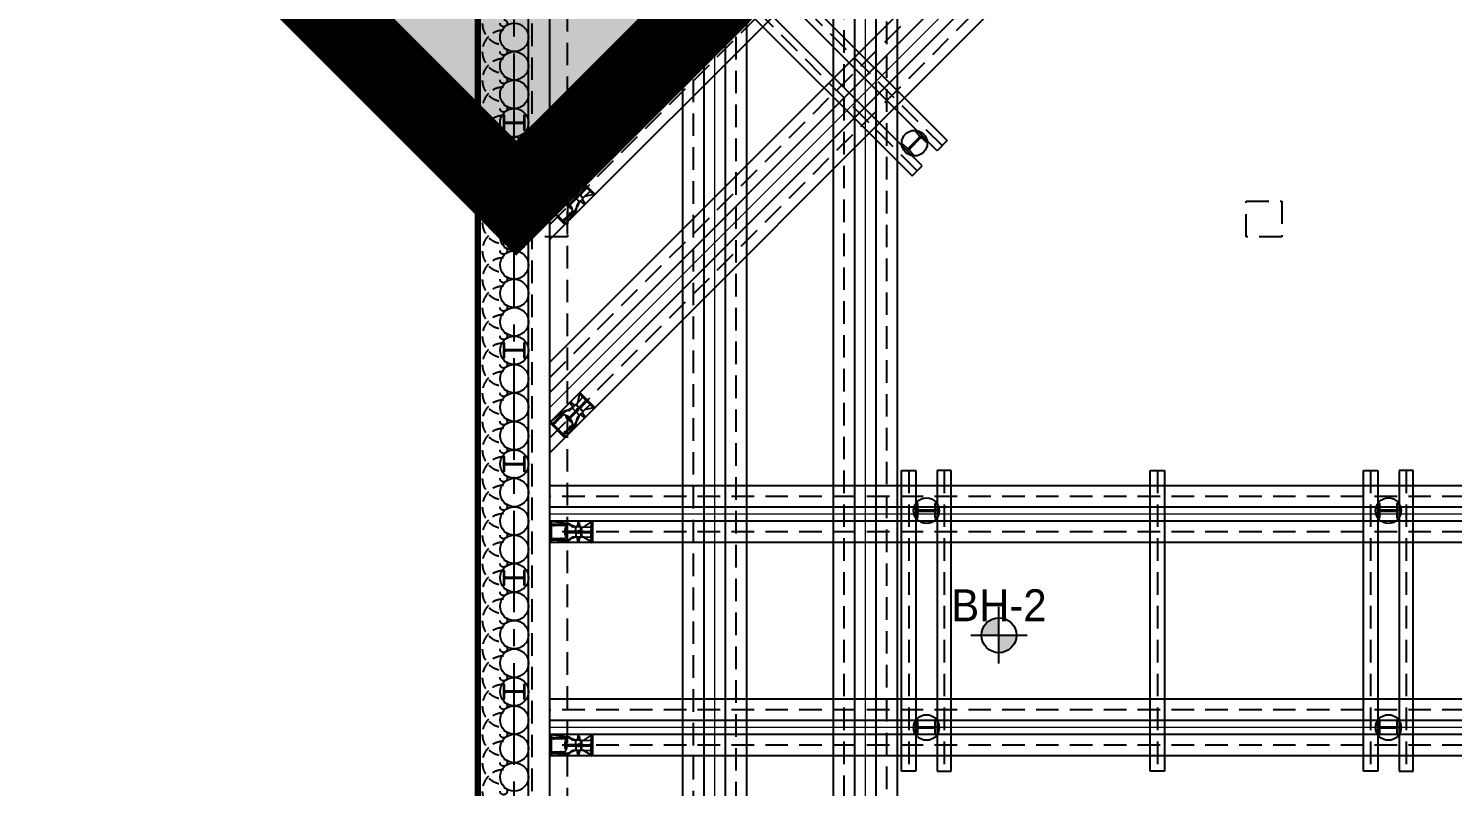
# Model space of a CAD drawing. Header units: millimetres. Extents: x 1073475 to 2890243, y -1340830 to -367733.
# Drawn here: x 2306234 to 2309744, y -379784 to -377917 of the extents above; entities that cross this region are included whole.
import ezdxf
from ezdxf.enums import TextEntityAlignment as Align

# ---------------------------------------------------------------- set-up
doc = ezdxf.new("R2010")
doc.units = ezdxf.units.MM
doc.header["$LTSCALE"] = 50
for name, pattern in [('CENTER2', [28.575, 19.05, -3.175, 3.175, -3.175]), ('DASHED2', [9.525, 6.35, -3.175]), ('HIDDEN', [9.525, 6.35, -3.175]), ('HIDDEN2', [4.7625, 3.175, -1.5875]), ('PHANTOM', [63.5, 31.75, -6.35, 6.35, -6.35, 6.35, -6.35])]:
    doc.linetypes.add(name, pattern=pattern)
doc.layers.add('_0', color=7, linetype='Continuous', lineweight=0)
for name, color, linetype in [('CEN', 1, 'CENTER2'), ('CIP', 1, 'Continuous'), ('H-BEAM', 5, 'Continuous'), ('H-BEAM-상부', 173, 'Continuous'), ('HPILE-300x200', 3, 'Continuous'), ('POST PILE', 6, 'Continuous'), ('SGR', 8, 'Continuous'), ('ST-CEN', 1, 'HIDDEN'), ('ST-CEN(상부 H-BEAM)', 1, 'HIDDEN'), ('ST-CEN(하부 H-BEAM)', 1, 'HIDDEN'), ('STRUT', 3, 'Continuous'), ('WALE-1', 3, 'Continuous'), ('건축', 233, 'HIDDEN'), ('대지경계선', 6, 'PHANTOM'), ('유압JACK', 2, 'Continuous'), ('주상도', 7, 'Continuous'), ('현황레벨', 7, 'Continuous')]:
    doc.layers.add(name, color=color, linetype=linetype)
doc.styles.add('돋움', font='')
doc.styles.get('돋움').set_extended_font_data('Dotum')

# ---------------------------------------------------------------- blocks, each defined once
blk = doc.blocks.new('계측평면')
at = {"layer": '대지경계선', "const_width": 60}
for points in [[(-5833, -5158), (-176, 499), (26245, 499), (26245, -35090), (1238, -35090), (-5833, -28019), (-5833, -5158)], [(26247, -35088), (1240, -35088), (-5831, -28017), (-5831, -5156), (-174, 501), (26247, 501)]]:
    blk.add_lwpolyline(points, dxfattribs=at)
blk = doc.blocks.new('A$C1D3235D9')
at = {"layer": 'SGR', "linetype": 'HIDDEN2'}
blk.add_circle((0, 0), 50, dxfattribs=at)
blk.add_arc((0, 0), 300, 0, 180, dxfattribs=at)
blk = doc.blocks.new('A$C59AB4A79')
at = {"layer": '주상도'}
h = blk.add_hatch(color=251, dxfattribs=at)
h.paths.add_polyline_path([(-11030, -12906, 0.414214), (-11276, -13152), (-11030, -13152)])
h.paths.add_polyline_path([(-11030, -13152), (-11030, -13399, 0.414214), (-10783, -13152)])
at = {"layer": '_0', "color": 251}
for p, q in [((-17350, -9950), (-3550, 3850)), ((-17350, -6950), (-6550, 3850)), ((-12913, 3275), (-12913, -27775)), ((-15034, 1154), (-15034, -25654)), ((13623, -11450), (-17350, -11450)), ((13623, -14450), (-17350, -14450))]:
    blk.add_line(p, q, dxfattribs=at)
at = {"layer": 'CEN', "color": 251, "ltscale": 1.5}
blk.add_line((-17850, -23545), (-17850, -955), dxfattribs=at)
at = {"layer": 'CIP', "color": 251}
for centre in [(-17850, -4745), (-17850, -5145), (-17850, -5545), (-17850, -5945), (-17850, -6345), (-17850, -6745), (-17850, -7145), (-17850, -7545), (-17850, -7945), (-17850, -8345), (-17850, -8745), (-17850, -9145), (-17850, -9545), (-17850, -9945), (-17850, -10345), (-17850, -10745), (-17850, -11145), (-17850, -11545), (-17850, -11945), (-17850, -12345), (-17850, -12745), (-17850, -13145), (-17850, -13545), (-17850, -13945), (-17850, -14345), (-17850, -14745), (-17850, -15145)]:
    blk.add_circle(centre, 200, dxfattribs=at)
at = {"layer": 'H-BEAM', "color": 251}
for p, q in [((-17071, -883), (-11758, -6197)), ((-11900, -6338), (-17213, -1025)), ((-12112, -6550), (-17350, -1312)), ((-17350, -1595), (-12253, -6692)), ((-11758, -6197), (-11900, -6338)), ((-12253, -6692), (-12112, -6550)), ((-12400, -15064), (-12400, -10836)), ((-12400, -10836), (-12200, -10836)), ((-12200, -10836), (-12200, -15064)), ((-11900, -10836), (-11900, -15064)), ((-11700, -10836), (-11900, -10836)), ((-11700, -15064), (-11700, -10836)), ((-5900, -15064), (-5900, -10836)), ((-5900, -10836), (-5700, -10836)), ((-5700, -10836), (-5700, -15064)), ((-5400, -10836), (-5400, -15064)), ((-5200, -10836), (-5400, -10836)), ((-5200, -15064), (-5200, -10836)), ((-12200, -15064), (-12400, -15064)), ((-11900, -15064), (-11700, -15064)), ((-5700, -15064), (-5900, -15064)), ((-5400, -15064), (-5200, -15064))]:
    blk.add_line(p, q, dxfattribs=at)
at = {"layer": 'H-BEAM-상부', "color": 251}
for p, q in [((-8900, -15064), (-8900, -10836)), ((-8900, -10836), (-8700, -10836)), ((-8700, -10836), (-8700, -15064)), ((-8700, -15064), (-8900, -15064))]:
    blk.add_line(p, q, dxfattribs=at)
at = {"layer": 'HPILE-300x200', "color": 251}
for p, q in [((-17700, -5945), (-18000, -5945)), ((-17700, -7545), (-18000, -7545)), ((-17700, -9145), (-18000, -9145)), ((-17700, -10745), (-18000, -10745)), ((-17700, -12345), (-18000, -12345)), ((-17700, -13945), (-18000, -13945))]:
    blk.add_line(p, q, dxfattribs=at)
for points in [[(-18000, -6045), (-17986, -6045), (-17986, -5969, -0.414214), (-17966, -5949), (-17734, -5949, -0.414214), (-17714, -5969), (-17714, -6045), (-17700, -6045), (-17700, -5845), (-17714, -5845), (-17714, -5920, -0.414214), (-17734, -5940), (-17966, -5940, -0.414214), (-17986, -5920), (-17986, -5845), (-18000, -5845)], [(-18000, -7645), (-17986, -7645), (-17986, -7569, -0.414214), (-17966, -7549), (-17734, -7549, -0.414214), (-17714, -7569), (-17714, -7645), (-17700, -7645), (-17700, -7445), (-17714, -7445), (-17714, -7520, -0.414214), (-17734, -7540), (-17966, -7540, -0.414214), (-17986, -7520), (-17986, -7445), (-18000, -7445)], [(-18000, -9245), (-17986, -9245), (-17986, -9169, -0.414214), (-17966, -9149), (-17734, -9149, -0.414214), (-17714, -9169), (-17714, -9245), (-17700, -9245), (-17700, -9045), (-17714, -9045), (-17714, -9120, -0.414214), (-17734, -9140), (-17966, -9140, -0.414214), (-17986, -9120), (-17986, -9045), (-18000, -9045)], [(-18000, -10845), (-17986, -10845), (-17986, -10769, -0.414214), (-17966, -10749), (-17734, -10749, -0.414214), (-17714, -10769), (-17714, -10845), (-17700, -10845), (-17700, -10645), (-17714, -10645), (-17714, -10720, -0.414214), (-17734, -10740), (-17966, -10740, -0.414214), (-17986, -10720), (-17986, -10645), (-18000, -10645)], [(-18000, -12445), (-17986, -12445), (-17986, -12369, -0.414214), (-17966, -12349), (-17734, -12349, -0.414214), (-17714, -12369), (-17714, -12445), (-17700, -12445), (-17700, -12245), (-17714, -12245), (-17714, -12320, -0.414214), (-17734, -12340), (-17966, -12340, -0.414214), (-17986, -12320), (-17986, -12245), (-18000, -12245)], [(-18000, -14045), (-17986, -14045), (-17986, -13969, -0.414214), (-17966, -13949), (-17734, -13949, -0.414214), (-17714, -13969), (-17714, -14045), (-17700, -14045), (-17700, -13845), (-17714, -13845), (-17714, -13920, -0.414214), (-17734, -13940), (-17966, -13940, -0.414214), (-17986, -13920), (-17986, -13845), (-18000, -13845)]]:
    blk.add_lwpolyline(points, format="xyb", close=True, dxfattribs=at)
at = {"layer": 'POST PILE', "color": 251}
for p, q in [((-12112, -6126), (-12324, -6338)), ((-11900, -11400), (-12200, -11400)), ((-5400, -11400), (-5700, -11400)), ((-11900, -14450), (-12200, -14450)), ((-5400, -14450), (-5700, -14450))]:
    blk.add_line(p, q, dxfattribs=at)
for points in [[(-12395, -6267), (-12377, -6250), (-12327, -6300, 0.414214), (-12299, -6300), (-12150, -6151, 0.414214), (-12150, -6123), (-12200, -6073), (-12182, -6055), (-12041, -6197), (-12059, -6214), (-12109, -6164, 0.414214), (-12137, -6164), (-12285, -6313, 0.414214), (-12285, -6341), (-12235, -6391), (-12253, -6409)], [(-12200, -11300), (-12175, -11300), (-12175, -11371, 0.414214), (-12155, -11391), (-11945, -11391, 0.414214), (-11925, -11371), (-11925, -11300), (-11900, -11300), (-11900, -11500), (-11925, -11500), (-11925, -11430, 0.414214), (-11945, -11410), (-12155, -11410, 0.414214), (-12175, -11430), (-12175, -11500), (-12200, -11500)], [(-5700, -11300), (-5675, -11300), (-5675, -11371, 0.414214), (-5655, -11391), (-5445, -11391, 0.414214), (-5425, -11371), (-5425, -11300), (-5400, -11300), (-5400, -11500), (-5425, -11500), (-5425, -11430, 0.414214), (-5445, -11410), (-5655, -11410, 0.414214), (-5675, -11430), (-5675, -11500), (-5700, -11500)], [(-12200, -14350), (-12175, -14350), (-12175, -14421, 0.414214), (-12155, -14441), (-11945, -14441, 0.414214), (-11925, -14421), (-11925, -14350), (-11900, -14350), (-11900, -14550), (-11925, -14550), (-11925, -14480, 0.414214), (-11945, -14460), (-12155, -14460, 0.414214), (-12175, -14480), (-12175, -14550), (-12200, -14550)], [(-5700, -14350), (-5675, -14350), (-5675, -14421, 0.414214), (-5655, -14441), (-5445, -14441, 0.414214), (-5425, -14421), (-5425, -14350), (-5400, -14350), (-5400, -14550), (-5425, -14550), (-5425, -14480, 0.414214), (-5445, -14460), (-5655, -14460, 0.414214), (-5675, -14480), (-5675, -14550), (-5700, -14550)]]:
    blk.add_lwpolyline(points, format="xyb", close=True, dxfattribs=at)
for centre in [(-12218, -6232), (-12050, -11400), (-5550, -11400), (-12050, -14450), (-5550, -14450)]:
    blk.add_circle(centre, 180, dxfattribs=at)
at = {"layer": 'ST-CEN', "color": 251}
for p, q in [((-17350, -10374), (-3126, 3850)), ((-17350, -9526), (-3974, 3850)), ((-17350, -7374), (-6126, 3850)), ((-17350, -6526), (-6974, 3850)), ((-12613, 3575), (-12613, -28075)), ((-13213, 2975), (-13213, -27475)), ((-14734, 1454), (-14734, -25954)), ((-15334, 854), (-15334, -25354)), ((13623, -11200), (-17350, -11200)), ((13623, -11700), (-17350, -11700)), ((13623, -14200), (-17350, -14200)), ((13623, -14700), (-17350, -14700))]:
    blk.add_line(p, q, dxfattribs=at)
at = {"layer": 'ST-CEN(상부 H-BEAM)', "color": 251}
blk.add_line((-8800, -10836), (-8800, -15064), dxfattribs=at)
at = {"layer": 'ST-CEN(하부 H-BEAM)', "color": 251}
for p, q in [((-11829, -6267), (-17142, -954)), ((-12182, -6621), (-17350, -1453)), ((-12300, -10836), (-12300, -15064)), ((-11800, -10836), (-11800, -15064)), ((-5800, -10836), (-5800, -15064)), ((-5300, -10836), (-5300, -15064))]:
    blk.add_line(p, q, dxfattribs=at)
at = {"layer": 'STRUT', "color": 251}
for p, q in [((-17350, -10162), (-3338, 3850)), ((-17350, -10586), (-2914, 3850)), ((-17350, -9738), (-3762, 3850)), ((-17350, -9314), (-4186, 3850)), ((-17350, -7162), (-6338, 3850)), ((-17350, -7586), (-5914, 3850)), ((-17350, -6738), (-6762, 3850)), ((-17350, -6314), (-7186, 3850)), ((-12463, 3725), (-12463, -28225)), ((-12763, 3425), (-12763, -27925)), ((-13063, 3125), (-13063, -27625)), ((-13363, 2825), (-13363, -27325)), ((-14584, 1604), (-14584, -26104)), ((-14884, 1304), (-14884, -25804)), ((-15184, 1004), (-15184, -25504)), ((-15484, 704), (-15484, -25204)), ((13623, -11050), (-17350, -11050)), ((13623, -11350), (-17350, -11350)), ((13623, -11550), (-17350, -11550)), ((13623, -11850), (-17350, -11850)), ((13623, -14050), (-17350, -14050)), ((13623, -14350), (-17350, -14350)), ((13623, -14550), (-17350, -14550)), ((13623, -14850), (-17350, -14850))]:
    blk.add_line(p, q, dxfattribs=at)
at = {"layer": 'WALE-1', "color": 251}
for p, q in [((-17650, -23462), (-17650, -1038)), ((-17350, -23338), (-17350, -1162))]:
    blk.add_line(p, q, dxfattribs=at)
at = {"layer": '건축', "color": 251}
for p, q in [((-18378, -23669), (-18378, -808)), ((-17600, -23441), (-17600, -1059)), ((-17100, -23234), (-17100, -1266)), ((-17600, -7550), (-17600, -7050)), ((-17600, -7050), (-17100, -7050)), ((-17100, -7050), (-17100, -7550)), ((-7550, -7550), (-7550, -7050)), ((-7550, -7050), (-7050, -7050)), ((-7050, -7050), (-7050, -7550)), ((-17100, -7550), (-17600, -7550)), ((-7050, -7550), (-7550, -7550))]:
    blk.add_line(p, q, dxfattribs=at)
at = {"layer": '대지경계선', "const_width": 60}
blk.add_lwpolyline([(13700, -30740), (-11307, -30740), (-18378, -23669), (-18378, -808), (-12721, 4849), (13700, 4849)], dxfattribs=at)
at = {"layer": '유압JACK', "color": 251}
for p, q in [((-16932, -6757), (-16959, -6887)), ((-16926, -6738), (-16935, -6747)), ((-16935, -6754), (-16895, -6794)), ((-16935, -6754), (-16832, -6857)), ((-16935, -6754), (-16850, -6839)), ((-16926, -6738), (-16714, -6950)), ((-16714, -6950), (-16926, -6738)), ((-17039, -6960), (-17103, -6991)), ((-17081, -6991), (-17098, -6991)), ((-17075, -7087), (-16995, -7007)), ((-17035, -6957), (-17064, -6985)), ((-17060, -6897), (-17030, -6932)), ((-17046, -6882), (-17010, -6912)), ((-16995, -6996), (-17035, -6957)), ((-16990, -6912), (-17032, -6954)), ((-17031, -6952), (-17032, -6954)), ((-17031, -6953), (-17032, -6954)), ((-16984, -7008), (-17032, -6960)), ((-16995, -6996), (-16932, -7059)), ((-16988, -6910), (-16990, -6912)), ((-16984, -7008), (-16935, -7056)), ((-16934, -6958), (-16983, -6910)), ((-16974, -6903), (-16894, -6815)), ((-16930, -6954), (-16973, -6911)), ((-16969, -6915), (-16973, -6919)), ((-16973, -6919), (-16895, -6998)), ((-16967, -6917), (-16971, -6921)), ((-16969, -6915), (-16891, -6993)), ((-16934, -6958), (-16886, -7007)), ((-16930, -6954), (-16887, -6998)), ((-16911, -6924), (-16850, -6860)), ((-16900, -6935), (-16836, -6874)), ((-16893, -6991), (-16897, -6996)), ((-16891, -6993), (-16895, -6998)), ((-16886, -7013), (-16887, -7014)), ((-16878, -6998), (-16790, -6919)), ((-16733, -6956), (-16862, -6983)), ((-16730, -6959), (-16840, -6849)), ((-16730, -6959), (-16815, -6874)), ((-16730, -6959), (-16770, -6919)), ((-16714, -6950), (-16723, -6959)), ((-17341, -7153), (-17350, -7162)), ((-17350, -7162), (-17138, -7374)), ((-17341, -7153), (-17166, -7015)), ((-17334, -7153), (-17320, -7167)), ((-17298, -7167), (-17149, -7018)), ((-17296, -7187), (-17169, -7061)), ((-17296, -7191), (-17167, -7320)), ((-17276, -7168), (-17274, -7171)), ((-17274, -7171), (-17263, -7160)), ((-17266, -7157), (-17263, -7160)), ((-17202, -7094), (-17199, -7096)), ((-17189, -7086), (-17199, -7096)), ((-17192, -7083), (-17189, -7086)), ((-17163, -7320), (-17036, -7194)), ((-17143, -7323), (-16994, -7173)), ((-17125, -7068), (-17129, -7071)), ((-17129, -7071), (-17047, -7152)), ((-17129, -7365), (-16990, -7190)), ((-17123, -7081), (-17127, -7084)), ((-17127, -7084), (-17060, -7151)), ((-17125, -7068), (-17044, -7149)), ((-17123, -7081), (-17058, -7146)), ((-17119, -7080), (-17122, -7082)), ((-17115, -7066), (-17121, -7071)), ((-17121, -7071), (-17051, -7142)), ((-17118, -7075), (-17121, -7078)), ((-17117, -7075), (-17121, -7079)), ((-17121, -7079), (-17056, -7144)), ((-17113, -7067), (-17119, -7073)), ((-17062, -7213), (-17072, -7224)), ((-17067, -7079), (-17055, -7092)), ((-17063, -7100), (-16983, -7020)), ((-17059, -7216), (-17062, -7213)), ((-17057, -7147), (-17060, -7151)), ((-17056, -7144), (-17058, -7146)), ((-17058, -7146), (-17057, -7147)), ((-17056, -7144), (-17054, -7145)), ((-17051, -7142), (-17054, -7145)), ((-17051, -7142), (-17054, -7145)), ((-17051, -7142), (-17054, -7145)), ((-17051, -7142), (-17047, -7145)), ((-17043, -7137), (-17049, -7143)), ((-17041, -7140), (-17047, -7145)), ((-17044, -7149), (-17047, -7152)), ((-17009, -7020), (-16996, -7033)), ((-16936, -7063), (-16967, -7127)), ((-16967, -7105), (-16967, -7122)), ((-16932, -7059), (-16961, -7088)), ((-16887, -7014), (-16930, -7056)), ((-16928, -7055), (-16930, -7056)), ((-16929, -7056), (-16930, -7056)), ((-16872, -7084), (-16908, -7054)), ((-16858, -7070), (-16888, -7034)), ((-17146, -7298), (-17136, -7287)), ((-17144, -7301), (-17146, -7298)), ((-17129, -7358), (-17143, -7344)), ((-17129, -7365), (-17138, -7374)), ((-17133, -7290), (-17136, -7287)), ((-17069, -7226), (-17072, -7224)), ((-16974, -9903), (-16894, -9815)), ((-16932, -9757), (-16959, -9887)), ((-16926, -9738), (-16935, -9747)), ((-16935, -9754), (-16895, -9794)), ((-16935, -9754), (-16832, -9857)), ((-16935, -9754), (-16850, -9839)), ((-16926, -9738), (-16714, -9950)), ((-16714, -9950), (-16926, -9738)), ((-17341, -10153), (-17166, -10015)), ((-17298, -10167), (-17149, -10018)), ((-17039, -9960), (-17103, -9991)), ((-17081, -9991), (-17098, -9991)), ((-17075, -10087), (-16995, -10007)), ((-17035, -9957), (-17064, -9985)), ((-17060, -9897), (-17030, -9932)), ((-17046, -9882), (-17010, -9912)), ((-16995, -9996), (-17035, -9957)), ((-16990, -9912), (-17032, -9954)), ((-17031, -9952), (-17032, -9954)), ((-17031, -9953), (-17032, -9954)), ((-16984, -10008), (-17032, -9960)), ((-16995, -9996), (-16932, -10059)), ((-16988, -9910), (-16990, -9912)), ((-16984, -10008), (-16935, -10056)), ((-16934, -9958), (-16983, -9910)), ((-16930, -9954), (-16973, -9911)), ((-16969, -9915), (-16973, -9919)), ((-16973, -9919), (-16895, -9998)), ((-16967, -9917), (-16971, -9921)), ((-16969, -9915), (-16891, -9993)), ((-16934, -9958), (-16886, -10007)), ((-16930, -9954), (-16887, -9998)), ((-16887, -10014), (-16930, -10056)), ((-16911, -9924), (-16850, -9860)), ((-16900, -9935), (-16836, -9874)), ((-16893, -9991), (-16897, -9996)), ((-16891, -9993), (-16895, -9998)), ((-16886, -10013), (-16887, -10014)), ((-16878, -9998), (-16790, -9919)), ((-16733, -9956), (-16862, -9983)), ((-16730, -9959), (-16840, -9849)), ((-16730, -9959), (-16815, -9874)), ((-16730, -9959), (-16770, -9919)), ((-16714, -9950), (-16723, -9959)), ((-17341, -10153), (-17350, -10162)), ((-17350, -10162), (-17138, -10374)), ((-17334, -10153), (-17320, -10167)), ((-17296, -10187), (-17169, -10061)), ((-17296, -10191), (-17167, -10320)), ((-17276, -10168), (-17274, -10171)), ((-17274, -10171), (-17263, -10160)), ((-17266, -10157), (-17263, -10160)), ((-17202, -10094), (-17199, -10096)), ((-17189, -10086), (-17199, -10096)), ((-17192, -10083), (-17189, -10086)), ((-17163, -10320), (-17036, -10194)), ((-17143, -10323), (-16994, -10173)), ((-17125, -10068), (-17129, -10071)), ((-17129, -10071), (-17047, -10152)), ((-17129, -10365), (-16990, -10190)), ((-17123, -10081), (-17127, -10084)), ((-17127, -10084), (-17060, -10151)), ((-17125, -10068), (-17044, -10149)), ((-17123, -10081), (-17058, -10146)), ((-17119, -10080), (-17122, -10082)), ((-17115, -10066), (-17121, -10071)), ((-17121, -10071), (-17051, -10142)), ((-17118, -10075), (-17121, -10078)), ((-17117, -10075), (-17121, -10079)), ((-17121, -10079), (-17056, -10144)), ((-17113, -10067), (-17119, -10073)), ((-17062, -10213), (-17072, -10224)), ((-17067, -10079), (-17055, -10092)), ((-17063, -10100), (-16983, -10020)), ((-17059, -10216), (-17062, -10213)), ((-17057, -10147), (-17060, -10151)), ((-17056, -10144), (-17058, -10146)), ((-17058, -10146), (-17057, -10147)), ((-17056, -10144), (-17054, -10145)), ((-17051, -10142), (-17054, -10145)), ((-17051, -10142), (-17054, -10145)), ((-17051, -10142), (-17054, -10145)), ((-17051, -10142), (-17047, -10145)), ((-17043, -10137), (-17049, -10143)), ((-17041, -10140), (-17047, -10145)), ((-17044, -10149), (-17047, -10152)), ((-17009, -10020), (-16996, -10033)), ((-16936, -10063), (-16967, -10127)), ((-16967, -10105), (-16967, -10122)), ((-16932, -10059), (-16961, -10088)), ((-16928, -10055), (-16930, -10056)), ((-16929, -10056), (-16930, -10056)), ((-16872, -10084), (-16908, -10054)), ((-16858, -10070), (-16888, -10034)), ((-17146, -10298), (-17136, -10287)), ((-17144, -10301), (-17146, -10298)), ((-17129, -10358), (-17143, -10344)), ((-17129, -10365), (-17138, -10374)), ((-17133, -10290), (-17136, -10287)), ((-17069, -10226), (-17072, -10224)), ((-17337, -11550), (-17350, -11550)), ((-17350, -11550), (-17350, -11850)), ((-17337, -11550), (-17116, -11576)), ((-17332, -11555), (-17332, -11575)), ((-17332, -11609), (-17332, -11791)), ((-17329, -11606), (-17151, -11606)), ((-17317, -11590), (-17106, -11590)), ((-17302, -11606), (-17302, -11610)), ((-17302, -11610), (-17287, -11610)), ((-17287, -11606), (-17287, -11610)), ((-17197, -11606), (-17197, -11610)), ((-17182, -11610), (-17197, -11610)), ((-17182, -11606), (-17182, -11610)), ((-16987, -11628), (-17054, -11604)), ((-17039, -11620), (-17051, -11607)), ((-16957, -11568), (-16961, -11614)), ((-16937, -11568), (-16933, -11614)), ((-16768, -11559), (-16879, -11632)), ((-16768, -11555), (-16768, -11612)), ((-16768, -11555), (-16768, -11700)), ((-16768, -11555), (-16768, -11675)), ((-16750, -11550), (-16763, -11550)), ((-16750, -11550), (-16750, -11850)), ((-16750, -11850), (-16750, -11550)), ((-17329, -11794), (-17151, -11794)), ((-17317, -11810), (-17106, -11810)), ((-17302, -11794), (-17302, -11790)), ((-17302, -11790), (-17287, -11790)), ((-17287, -11794), (-17287, -11790)), ((-17182, -11790), (-17197, -11790)), ((-17197, -11794), (-17197, -11790)), ((-17182, -11794), (-17182, -11790)), ((-17132, -11653), (-17137, -11653)), ((-17137, -11653), (-17137, -11747)), ((-17132, -11747), (-17137, -11747)), ((-17132, -11653), (-17132, -11745)), ((-17129, -11655), (-17132, -11655)), ((-17132, -11745), (-17132, -11747)), ((-17129, -11745), (-17132, -11745)), ((-17124, -11642), (-17129, -11642)), ((-17129, -11642), (-17129, -11757)), ((-17124, -11652), (-17129, -11652)), ((-17124, -11653), (-17129, -11653)), ((-17129, -11653), (-17129, -11745)), ((-17129, -11745), (-17129, -11747)), ((-17124, -11747), (-17129, -11747)), ((-17124, -11747), (-17129, -11747)), ((-17124, -11747), (-17129, -11747)), ((-17124, -11757), (-17129, -11757)), ((-17124, -11642), (-17124, -11757)), ((-17116, -11648), (-17124, -11648)), ((-17124, -11648), (-17124, -11747)), ((-17115, -11651), (-17124, -11651)), ((-17124, -11747), (-17124, -11752)), ((-17115, -11749), (-17124, -11749)), ((-17116, -11752), (-17124, -11752)), ((-17103, -11691), (-16990, -11691)), ((-17103, -11709), (-16990, -11709)), ((-17091, -11691), (-17091, -11709)), ((-16987, -11773), (-17054, -11796)), ((-17039, -11780), (-17051, -11793)), ((-16982, -11628), (-17023, -11628)), ((-16982, -11773), (-17023, -11773)), ((-17009, -11691), (-17009, -11709)), ((-16982, -11684), (-16982, -11628)), ((-16982, -11700), (-16982, -11632)), ((-16982, -11684), (-16982, -11773)), ((-16982, -11700), (-16982, -11769)), ((-16977, -11628), (-16978, -11628)), ((-16918, -11628), (-16978, -11628)), ((-16976, -11628), (-16978, -11628)), ((-16918, -11773), (-16978, -11773)), ((-16977, -11773), (-16978, -11773)), ((-16976, -11773), (-16978, -11773)), ((-16957, -11833), (-16961, -11786)), ((-16937, -11833), (-16933, -11786)), ((-16916, -11628), (-16918, -11628)), ((-16916, -11773), (-16918, -11773)), ((-16912, -11700), (-16912, -11632)), ((-16906, -11645), (-16912, -11645)), ((-16912, -11645), (-16912, -11755)), ((-16906, -11648), (-16912, -11648)), ((-16912, -11700), (-16912, -11769)), ((-16906, -11752), (-16912, -11752)), ((-16906, -11755), (-16912, -11755)), ((-16906, -11700), (-16906, -11639)), ((-16906, -11645), (-16906, -11755)), ((-16906, -11700), (-16906, -11761)), ((-16900, -11633), (-16782, -11627)), ((-16900, -11767), (-16782, -11773)), ((-16768, -11841), (-16879, -11768)), ((-16871, -11692), (-16783, -11690)), ((-16871, -11708), (-16783, -11710)), ((-16768, -11845), (-16768, -11689)), ((-16768, -11845), (-16768, -11725)), ((-16768, -11845), (-16768, -11788)), ((-17337, -11850), (-17350, -11850)), ((-17337, -11850), (-17116, -11824)), ((-17332, -11845), (-17332, -11825)), ((-16750, -11850), (-16763, -11850)), ((-17337, -14550), (-17350, -14550)), ((-17350, -14550), (-17350, -14850)), ((-17337, -14550), (-17116, -14576)), ((-17332, -14555), (-17332, -14575)), ((-17332, -14609), (-17332, -14791)), ((-17329, -14606), (-17151, -14606)), ((-17317, -14590), (-17106, -14590)), ((-17302, -14606), (-17302, -14610)), ((-17302, -14610), (-17287, -14610)), ((-17287, -14606), (-17287, -14610)), ((-17197, -14606), (-17197, -14610)), ((-17182, -14610), (-17197, -14610)), ((-17182, -14606), (-17182, -14610)), ((-16987, -14628), (-17054, -14604)), ((-17039, -14620), (-17051, -14607)), ((-16982, -14628), (-17023, -14628)), ((-16982, -14683), (-16982, -14628)), ((-16977, -14628), (-16978, -14628)), ((-16918, -14628), (-16978, -14628)), ((-16976, -14628), (-16978, -14628)), ((-16957, -14567), (-16961, -14614)), ((-16937, -14567), (-16933, -14614)), ((-16916, -14628), (-16918, -14628)), ((-16900, -14633), (-16782, -14627)), ((-16768, -14559), (-16879, -14632)), ((-16768, -14555), (-16768, -14612)), ((-16768, -14555), (-16768, -14700)), ((-16768, -14555), (-16768, -14675)), ((-16750, -14550), (-16763, -14550)), ((-16750, -14550), (-16750, -14850)), ((-16750, -14850), (-16750, -14550)), ((-17337, -14850), (-17116, -14824)), ((-17332, -14845), (-17332, -14825)), ((-17329, -14794), (-17151, -14794)), ((-17317, -14810), (-17106, -14810)), ((-17302, -14794), (-17302, -14790)), ((-17302, -14790), (-17287, -14790)), ((-17287, -14794), (-17287, -14790)), ((-17182, -14790), (-17197, -14790)), ((-17197, -14794), (-17197, -14790)), ((-17182, -14794), (-17182, -14790)), ((-17132, -14653), (-17137, -14653)), ((-17137, -14653), (-17137, -14747)), ((-17132, -14747), (-17137, -14747)), ((-17132, -14653), (-17132, -14745)), ((-17129, -14655), (-17132, -14655)), ((-17132, -14745), (-17132, -14747)), ((-17129, -14745), (-17132, -14745)), ((-17124, -14642), (-17129, -14642)), ((-17129, -14642), (-17129, -14757)), ((-17124, -14652), (-17129, -14652)), ((-17124, -14653), (-17129, -14653)), ((-17129, -14653), (-17129, -14745)), ((-17129, -14745), (-17129, -14747)), ((-17124, -14747), (-17129, -14747)), ((-17124, -14747), (-17129, -14747)), ((-17124, -14747), (-17129, -14747)), ((-17124, -14757), (-17129, -14757)), ((-17124, -14642), (-17124, -14757)), ((-17116, -14648), (-17124, -14648)), ((-17124, -14648), (-17124, -14747)), ((-17115, -14651), (-17124, -14651)), ((-17124, -14747), (-17124, -14752)), ((-17115, -14749), (-17124, -14749)), ((-17116, -14752), (-17124, -14752)), ((-17103, -14691), (-16990, -14691)), ((-17103, -14709), (-16990, -14709)), ((-17091, -14691), (-17091, -14709)), ((-16987, -14772), (-17054, -14796)), ((-17039, -14780), (-17051, -14793)), ((-16982, -14772), (-17023, -14772)), ((-17009, -14691), (-17009, -14709)), ((-16982, -14700), (-16982, -14631)), ((-16982, -14683), (-16982, -14772)), ((-16982, -14700), (-16982, -14768)), ((-16918, -14772), (-16978, -14772)), ((-16977, -14772), (-16978, -14772)), ((-16976, -14772), (-16978, -14772)), ((-16957, -14832), (-16961, -14786)), ((-16937, -14832), (-16933, -14786)), ((-16916, -14772), (-16918, -14772)), ((-16912, -14700), (-16912, -14631)), ((-16906, -14645), (-16912, -14645)), ((-16912, -14645), (-16912, -14755)), ((-16906, -14648), (-16912, -14648)), ((-16912, -14700), (-16912, -14768)), ((-16906, -14752), (-16912, -14752)), ((-16906, -14755), (-16912, -14755)), ((-16906, -14700), (-16906, -14639)), ((-16906, -14645), (-16906, -14755)), ((-16906, -14700), (-16906, -14761)), ((-16900, -14767), (-16782, -14773)), ((-16768, -14841), (-16879, -14768)), ((-16871, -14692), (-16783, -14690)), ((-16871, -14708), (-16783, -14710)), ((-16768, -14845), (-16768, -14689)), ((-16768, -14845), (-16768, -14725)), ((-16768, -14845), (-16768, -14788)), ((-17337, -14850), (-17350, -14850)), ((-16750, -14850), (-16763, -14850))]:
    blk.add_line(p, q, dxfattribs=at)
for centre, radius, start, end in [((-16931, -6751), 5, 135, 225), ((-16906, -6805), 15, 318, 45), ((-17098, -7101), 110, 90, 127.9969), ((-17077, -7101), 110, 90.3602, 135), ((-17078, -6971), 20, 270.3602, 315), ((-17053, -6890), 10, 45, 225), ((-17029, -6957), 4, 135, 225), ((-17041, -6942), 15, 315, 40.2364), ((-17000, -6901), 15, 229.7636, 315), ((-17001, -7002), 7.5, 315, 45), ((-16985, -6913), 4, 45, 135), ((-16969, -6907), 6, 138, 225), ((-16959, -6983), 15, 45, 225), ((-16959, -6983), 15, 225, 45), ((-16959, -6983), 10, 45, 225), ((-16959, -6983), 10, 225, 45), ((-16918, -6917), 10, 225, 316.2674), ((-16893, -6942), 10, 133.7326, 225), ((-16882, -6993), 6, 225, 312), ((-16889, -7010), 4, 315, 45), ((-16860, -6850), 15, 316.2674, 45), ((-16826, -6885), 15, 45, 133.7326), ((-16780, -6930), 15, 45, 132), ((-16726, -6956), 5, 225, 315), ((-17337, -7156), 5, 45, 135), ((-17309, -7156), 15, 225, 315), ((-17293, -7189), 3, 135, 225), ((-17152, -7078), 25, 74.7623, 135), ((-17188, -7212), 164, 45, 74.7623), ((-17079, -7083), 5, 229.7518, 315), ((-17188, -7212), 164, 15.2377, 45), ((-17059, -7103), 5, 135, 220.2482), ((-17054, -7176), 25, 315, 15.2377), ((-17077, -7101), 110, 315, 359.6398), ((-17077, -7122), 110, 322.0031, 0), ((-16977, -7025), 7.5, 45, 135), ((-16947, -7102), 20, 135, 179.6398), ((-16932, -7054), 4, 225, 315), ((-16917, -7065), 15, 49.7636, 135), ((-16877, -7025), 15, 135, 220.2364), ((-16865, -7077), 10, 225, 45), ((-17165, -7318), 3, 225, 315), ((-17132, -7333), 15, 135, 225), ((-17132, -7362), 5, 315, 45), ((-16931, -9751), 5, 135, 225), ((-16906, -9805), 15, 318, 45), ((-17098, -10101), 110, 90, 127.9969), ((-17077, -10101), 110, 90.3602, 135), ((-17078, -9971), 20, 270.3602, 315), ((-17053, -9890), 10, 45, 225), ((-17029, -9957), 4, 135, 225), ((-17041, -9942), 15, 315, 40.2364), ((-17000, -9901), 15, 229.7636, 315), ((-17001, -10002), 7.5, 315, 45), ((-16985, -9913), 4, 45, 135), ((-16977, -10025), 7.5, 45, 135), ((-16969, -9907), 6, 138, 225), ((-16959, -9983), 15, 45, 225), ((-16959, -9983), 15, 225, 45), ((-16959, -9983), 10, 45, 225), ((-16959, -9983), 10, 225, 45), ((-16918, -9917), 10, 225, 316.2674), ((-16893, -9942), 10, 133.7326, 225), ((-16877, -10025), 15, 135, 220.2364), ((-16882, -9993), 6, 225, 312), ((-16889, -10010), 4, 315, 45), ((-16860, -9850), 15, 316.2674, 45), ((-16826, -9885), 15, 45, 133.7326), ((-16780, -9930), 15, 45, 132), ((-16726, -9956), 5, 225, 315), ((-17337, -10156), 5, 45, 135), ((-17309, -10156), 15, 225, 315), ((-17293, -10189), 3, 135, 225), ((-17152, -10078), 25, 74.7623, 135), ((-17188, -10212), 164, 45, 74.7623), ((-17079, -10083), 5, 229.7518, 315), ((-17188, -10212), 164, 15.2377, 45), ((-17059, -10103), 5, 135, 220.2482), ((-17054, -10176), 25, 315, 15.2377), ((-17077, -10101), 110, 315, 359.6398), ((-17077, -10122), 110, 322.0031, 0), ((-16947, -10102), 20, 135, 179.6398), ((-16932, -10054), 4, 225, 315), ((-16917, -10065), 15, 49.7636, 135), ((-16865, -10077), 10, 225, 45), ((-17165, -10318), 3, 225, 315), ((-17132, -10333), 15, 135, 225), ((-17132, -10362), 5, 315, 45), ((-17337, -11555), 5, 0, 90), ((-17317, -11575), 15, 180, 270), ((-17329, -11609), 3, 90, 180), ((-17151, -11631), 25, 29.7623, 90), ((-17271, -11700), 164, 0, 29.7623), ((-17129, -11685), 110, 45, 82.9969), ((-17114, -11700), 110, 45.3602, 90), ((-17023, -11608), 20, 225.3602, 270), ((-16976, -11613), 15, 270, 355.2364), ((-16947, -11568), 10, 0, 180), ((-16918, -11613), 15, 184.7636, 270), ((-16783, -11612), 15, 273, 0), ((-16763, -11555), 5, 90, 180), ((-17329, -11791), 3, 180, 270), ((-17317, -11825), 15, 90, 180), ((-17151, -11769), 25, 270, 330.2377), ((-17271, -11700), 164, 330.2377, 0), ((-17129, -11715), 110, 277.0031, 315), ((-17114, -11700), 110, 270, 314.6398), ((-17103, -11686), 5, 184.7518, 270), ((-17103, -11714), 5, 90, 175.2482), ((-17023, -11793), 20, 90, 134.6398), ((-16990, -11684), 7.5, 270, 0), ((-16990, -11717), 7.5, 0, 90), ((-16978, -11632), 4, 90, 180), ((-16978, -11769), 4, 180, 270), ((-16976, -11788), 15, 4.7636, 90), ((-16947, -11700), 15, 0, 180), ((-16947, -11700), 15, 180, 0), ((-16947, -11700), 10, 0, 180), ((-16947, -11700), 10, 180, 0), ((-16918, -11788), 15, 90, 175.2364), ((-16916, -11632), 4, 0, 90), ((-16916, -11769), 4, 270, 0), ((-16900, -11639), 6, 93, 180), ((-16900, -11761), 6, 180, 267), ((-16871, -11682), 10, 180, 271.2674), ((-16871, -11718), 10, 88.7326, 180), ((-16783, -11675), 15, 271.2674, 0), ((-16783, -11725), 15, 0, 88.7326), ((-16783, -11788), 15, 0, 87), ((-17337, -11845), 5, 270, 0), ((-16947, -11833), 10, 180, 0), ((-16763, -11845), 5, 180, 270), ((-17337, -14555), 5, 0, 90), ((-17317, -14575), 15, 180, 270), ((-17329, -14609), 3, 90, 180), ((-17151, -14631), 25, 29.7623, 90), ((-17271, -14700), 164, 0, 29.7623), ((-17129, -14685), 110, 45, 82.9969), ((-17114, -14700), 110, 45.3602, 90), ((-17023, -14607), 20, 225.3602, 270), ((-16978, -14631), 4, 90, 180), ((-16976, -14612), 15, 270, 355.2364), ((-16947, -14567), 10, 0, 180), ((-16918, -14612), 15, 184.7636, 270), ((-16916, -14631), 4, 0, 90), ((-16783, -14612), 15, 273, 0), ((-16763, -14555), 5, 90, 180), ((-17329, -14791), 3, 180, 270), ((-17317, -14825), 15, 90, 180), ((-17151, -14769), 25, 270, 330.2377), ((-17271, -14700), 164, 330.2377, 0), ((-17129, -14715), 110, 277.0031, 315), ((-17114, -14700), 110, 270, 314.6398), ((-17103, -14686), 5, 184.7518, 270), ((-17103, -14714), 5, 90, 175.2482), ((-17023, -14793), 20, 90, 134.6398), ((-16990, -14683), 7.5, 270, 0), ((-16990, -14717), 7.5, 0, 90), ((-16978, -14768), 4, 180, 270), ((-16976, -14788), 15, 4.7636, 90), ((-16947, -14700), 15, 0, 180), ((-16947, -14700), 15, 180, 0), ((-16947, -14700), 10, 0, 180), ((-16947, -14700), 10, 180, 0), ((-16918, -14788), 15, 90, 175.2364), ((-16916, -14768), 4, 270, 0), ((-16900, -14639), 6, 93, 180), ((-16900, -14761), 6, 180, 267), ((-16871, -14682), 10, 180, 271.2674), ((-16871, -14718), 10, 88.7326, 180), ((-16783, -14675), 15, 271.2674, 0), ((-16783, -14725), 15, 0, 88.7326), ((-16783, -14788), 15, 0, 87), ((-17337, -14845), 5, 270, 0), ((-16947, -14832), 10, 180, 0), ((-16763, -14845), 5, 180, 270)]:
    blk.add_arc(centre, radius, start, end, dxfattribs=at)
at = {"layer": '주상도', "color": 251}
for p, q in [((-11030, -13549), (-11030, -12755)), ((-11426, -13152), (-10633, -13152))]:
    blk.add_line(p, q, dxfattribs=at)
blk.add_circle((-11030, -13152), 246, dxfattribs=at)
at = {"layer": 'SGR', "color": 251, "linetype": 'HIDDEN2', "rotation": 89.99999999650223}
for p in [(-18000, -4545), (-18000, -4945), (-18000, -5345), (-18000, -5745), (-18000, -6145), (-18000, -6545), (-18000, -6945), (-18000, -7345), (-18000, -7745), (-18000, -8145), (-18000, -8545), (-18000, -8945), (-18000, -9345), (-18000, -9745), (-18000, -10145), (-18000, -10545), (-18000, -10945), (-18000, -11345), (-18000, -11745), (-18000, -12145), (-18000, -12545), (-18000, -12945), (-18000, -13345), (-18000, -13745), (-18000, -14145), (-18000, -14545), (-18000, -14945), (-18000, -15345)]:
    blk.add_blockref('A$C1D3235D9', p, dxfattribs=at)
at = {"layer": '주상도', "color": 251, "style": '돋움'}
blk.add_text('BH-2', height=450, dxfattribs=at).set_placement((-11030, -12731), align=Align.MIDDLE_CENTER)

msp = doc.modelspace()

# ---------------------------------------------------------------- hatches: boundary and pattern name
at = {"layer": '현황레벨'}
msp.add_hatch(color=253, dxfattribs=at).paths.add_polyline_path([(2306375.5, -377274.1), (2308053.9, -375595.8), (2313628.7, -375595.8), (2313628.7, -383150.8), (2312128.7, -383150.8), (2312128.7, -377095.8), (2308675.2, -377095.8), (2307436.2, -378334.8)])

# ---------------------------------------------------------------- linework, layer by layer
at = {"color": 250, "linetype": 'DASHED2', "ltscale": 1.6, "const_width": 200, "elevation": 0}
msp.add_lwpolyline([(2306375.5, -377274.1), (2308053.9, -375595.8), (2313628.7, -375595.8), (2313628.7, -383150.8), (2312128.7, -383150.8), (2312128.7, -377095.8), (2308675.2, -377095.8), (2307436.2, -378334.8)], close=True, dxfattribs=at)

# ---------------------------------------------------------------- block references
at = {"ltscale": 0.2, "xscale": 0.1751524569241688, "yscale": 0.1751524569241688, "zscale": 0.1751524569241688, "rotation": 0.000612302615251796}
msp.add_blockref('A$C59AB4A79', (2310557.8, -377107.7, 0), dxfattribs=at)
at = {"xscale": 0.175, "yscale": 0.175, "zscale": 0.175}
msp.add_blockref('계측평면', (2308364.5, -376345.8, 0), dxfattribs=at)

doc.saveas('drawing.dxf')
